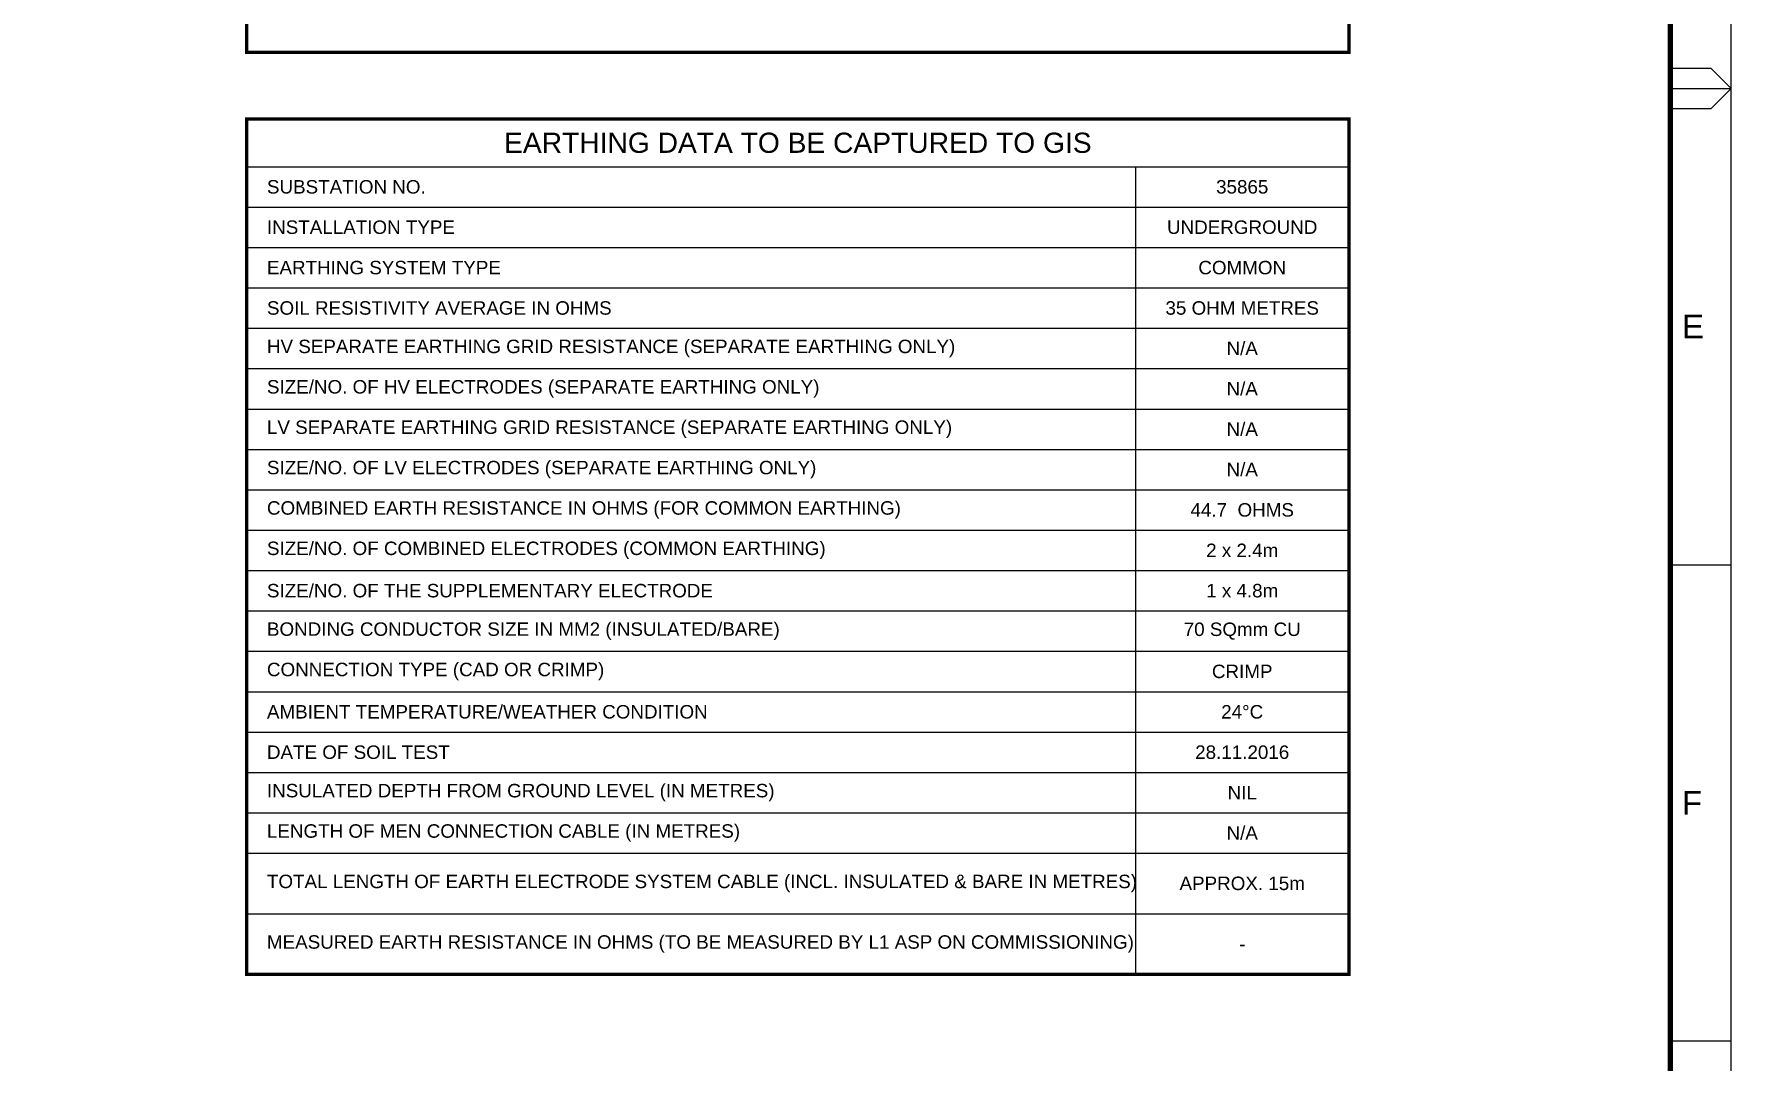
# Paper-space layout 'Retic (4)' of a CAD drawing. Header units: metres. Extents: x -30 to 775, y -5 to 571.
# Drawn here: x 522.3 to 774.5, y 142.1 to 294.7 of the extents above; entities that cross this region are included whole.
import ezdxf
from ezdxf.enums import TextEntityAlignment as Align

# ---------------------------------------------------------------- set-up
doc = ezdxf.new("R2010")
doc.units = ezdxf.units.M
doc.header["$LTSCALE"] = 0.7
doc.layers.get('0').update_dxf_attribs({"color": 6})
for name, color, linetype in [('_User Miscellaneous1', 3, 'Continuous'), ('Notes', 7, 'Continuous'), ('SupportsUG_SP_EXT', 7, 'Continuous')]:
    doc.layers.add(name, color=color, linetype=linetype)
doc.layers.get('SupportsUG_SP_EXT').off()
doc.styles.add('ARIAL', font='arial.ttf', dxfattribs={"height": 2})
doc.styles.add('iecISOCP', font='isocp.shx')
doc.styles.get("Standard").update_dxf_attribs({"font": 'arial.ttf'})

# ---------------------------------------------------------------- blocks, each defined once
blk = doc.blocks.new('A1_FRAME_TITLE')
at = {"layer": 'Notes', "linetype": 'Continuous'}
for p, q in [((774.56, 291.97), (780.6, 291.97)), ((780.6, 291.97), (783.6, 288.97)), ((774.56, 288.97), (783.6, 288.97)), ((783.6, 288.97), (780.6, 285.97)), ((780.6, 285.97), (774.56, 285.97)), ((774.56, 218.22), (783.6, 218.22)), ((774.56, 147.47), (783.6, 147.47))]:
    blk.add_line(p, q, dxfattribs=at)
at = {"layer": 'Notes', "color": 7, "linetype": 'Continuous'}
blk.add_lwpolyline([(-20.59, -3.07), (783.6, -3.07), (783.6, 573.26), (-20.59, 573.26)], close=True, dxfattribs=at)
at = {"layer": 'Notes', "color": 7, "linetype": 'Continuous', "const_width": 0.8}
blk.add_lwpolyline([(-11.55, 5.97), (774.56, 5.97), (774.56, 564.21), (-11.55, 564.21)], close=True, dxfattribs=at)
at = {"layer": 'Notes', "color": 7, "style": 'ARIAL'}
for s, p in [('E', (776.31, 251.85)), ('F', (776.31, 181.1))]:
    blk.add_text(s, height=3.5, dxfattribs=at).set_placement(p)
at = {"layer": 'Notes', "color": 7}
blk.add_attdef('EPD_REF_NO', text='', height=5, dxfattribs=at).set_placement((739.57, 52.77), align=Align.CENTER)
at = {"layer": 'Notes', "color": 3, "style": 'iecISOCP', "flags": 8}
blk.add_attdef('VERSION_NO', text='', height=2.5, rotation=90, dxfattribs=at).set_placement((252.27, 44.54), align=Align.MIDDLE_CENTER)
at = {"layer": 'Notes', "color": 7, "style": 'ARIAL'}
for tag, p in [('CAP_NO', (463.39, 43.46)), ('IE_NUM', (463.26, 37.81)), ('REF_No_1', (285.45, 32.31)), ('REF_1', (307.01, 32.31)), ('GEN_WO', (391.91, 31.76)), ('HV_SWITCH', (463.67, 32.16)), ('REF_No_2', (285.45, 26.31)), ('REF_2', (307.01, 26.31)), ('OH_WO', (391.91, 25.81)), ('UBD_REF', (463.26, 25.83)), ('REF_No_3', (285.45, 20.31)), ('REF_3', (307.01, 20.31)), ('UG_WO', (391.91, 20.05)), ('GIS_MAP_No', (463.26, 20.04)), ('REF_No_4', (285.45, 14.31)), ('REF_4', (307.01, 14.31)), ('SUB_WO', (391.91, 13.81)), ('HV_OP_DIAG', (463.53, 14.2)), ('LGA', (463.15, 7.78))]:
    blk.add_attdef(tag, p, '', height=2, dxfattribs=at)
at = {"layer": 'Notes', "color": 7, "style": 'ARIAL', "width": 1.1}
for tag, p in [('T1', (634.58, 39.47)), ('T2', (634.58, 34.35)), ('T3', (634.58, 28.92)), ('T4', (634.58, 23.66)), ('T5', (634.58, 18.23)), ('T6', (634.58, 12.97))]:
    blk.add_attdef(tag, text='', height=3.5, dxfattribs=at).set_placement(p, align=Align.CENTER)
at = {"layer": 'Notes', "color": 7, "style": 'ARIAL'}
for tag, height, p in [('scale', 2, (517.96, 33.27)), ('DRAWN', 2, (517.96, 24.93)), ('REV', 5, (770.26, 17.1)), ('CHD', 2, (517.96, 8.93)), ('DESIGN', 2, (555.82, 9.15))]:
    blk.add_attdef(tag, text='', height=height, dxfattribs=at).set_placement(p, align=Align.CENTER)
blk.add_attdef('NUM', text='', height=7, dxfattribs=at).set_placement((742.57, 20.12), align=Align.MIDDLE_CENTER)
for tag, p in [('NS', (742.33, 8.12)), ('SHTS', (754.14, 8.12))]:
    blk.add_attdef(tag, text='', height=2, dxfattribs=at).set_placement(p, align=Align.MIDDLE)
at = {"layer": 'Notes', "style": 'iecISOCP'}
blk.add_attdef('ExportID', (-11.53, 2.35), '', height=2.5, dxfattribs=at)
at = {"layer": 'Notes', "style": 'iecISOCP', "flags": 1}
for tag, p in [('ProjectType', (-6.43, -26.84)), ('ProjectNumber', (2.95, -26.86)), ('DrawingNumber', (14.91, -26.85)), ('ProjectDescription', (26.96, -26.87)), ('ExportDate', (39.68, -26.83)), ('ExportUserName', (48.55, -26.84)), ('DesignerCompanyName', (60.88, -26.84)), ('ExportAreaOfInterest', (76.49, -26.86)), ('GIS_SUCCESS', (91.39, -26.82)), ('CAD_SUCCESS', (101.18, -26.83)), ('DEPOTCODE', (111.5, -26.92)), ('ExportCategories', (119.48, -26.84)), ('Comments', (133.78, -26.93)), ('EPD_-_VERSION_1.5', (141.2, -26.93))]:
    blk.add_attdef(tag, p, '', height=1, dxfattribs=at)
blk = doc.blocks.new('*T210')
at = {"layer": '_User Miscellaneous1', "linetype": 'ByBlock', "lineweight": -2, "transparency": 16777216}
for p, q in [((0, 0), (163.8, 0)), ((0, 0), (0, -127.05)), ((163.8, 0), (163.8, -127.05)), ((0, -7.07), (132.08, -7.07)), ((132.08, -7.07), (132.08, -127.05)), ((0, -13.07), (163.8, -13.07)), ((0, -19.07), (163.8, -19.07)), ((0, -25.07), (163.8, -25.07)), ((0, -31.07), (163.8, -31.07)), ((0, -37.07), (163.8, -37.07)), ((0, -43.07), (163.8, -43.07)), ((0, -49.07), (163.8, -49.07)), ((0, -55.07), (163.8, -55.07)), ((0, -61.07), (163.8, -61.07)), ((0, -67.07), (163.8, -67.07)), ((0, -73.07), (163.8, -73.07)), ((0, -79.07), (163.8, -79.07)), ((0, -85.07), (163.8, -85.07)), ((0, -91.07), (163.8, -91.07)), ((0, -97.07), (163.8, -97.07)), ((0, -103.07), (163.8, -103.07)), ((0, -109.07), (163.8, -109.07)), ((0, -118.06), (163.8, -118.06)), ((0, -127.05), (163.8, -127.05))]:
    blk.add_line(p, q, dxfattribs=at)
at = {"layer": '_User Miscellaneous1', "color": 0, "linetype": 'ByBlock', "lineweight": -2, "transparency": 16777216}
blk.add_line((132.08, -7.07), (163.8, -7.07), dxfattribs=at)
at = {"layer": '_User Miscellaneous1', "color": 7, "transparency": 16777216}
for s, insert, char_height, width, attachment_point in [('EARTHING DATA TO BE CAPTURED TO GIS', (81.9, -3.53), 3, 157.7972, 5), ('SUBSTATION NO. ', (3, -10.07), 2, 126.0833, 4), ('35865', (147.94, -10.07), 2, 25.7139, 5), ('INSTALLATION TYPE', (3, -16.07), 2, 126.0833, 4), ('UNDERGROUND', (147.94, -16.07), 2, 25.7139, 5), ('EARTHING SYSTEM TYPE', (3, -22.07), 2, 126.0833, 4), ('COMMON', (147.94, -22.07), 2, 25.7139, 5), ('SOIL RESISTIVITY AVERAGE IN OHMS', (3, -28.07), 2, 126.0833, 4), ('35 OHM METRES', (147.94, -28.07), 2, 25.7139, 5), ('HV SEPARATE EARTHING GRID RESISTANCE (SEPARATE EARTHING ONLY)', (3, -34.07), 2, 126.0833, 4), ('N/A', (147.94, -34.07), 2, 25.7139, 5), ('SIZE/NO. OF HV ELECTRODES (SEPARATE EARTHING ONLY)', (3, -40.07), 2, 126.0833, 4), ('N/A', (147.94, -40.07), 2, 25.7139, 5), ('LV SEPARATE EARTHING GRID RESISTANCE (SEPARATE EARTHING ONLY)', (3, -46.07), 2, 126.0833, 4), ('N/A', (147.94, -46.07), 2, 25.7139, 5), ('SIZE/NO. OF LV ELECTRODES (SEPARATE EARTHING ONLY)', (3, -52.07), 2, 126.0833, 4), ('N/A', (147.94, -52.07), 2, 25.7139, 5), ('COMBINED EARTH RESISTANCE IN OHMS (FOR COMMON EARTHING)', (3, -58.07), 2, 126.0833, 4), ('44.7  OHMS', (147.94, -58.07), 2, 25.7139, 5), ('SIZE/NO. OF COMBINED ELECTRODES (COMMON EARTHING)', (3, -64.07), 2, 126.0833, 4), ('2 x 2.4m', (147.94, -64.07), 2, 25.7139, 5), ('SIZE/NO. OF THE SUPPLEMENTARY ELECTRODE', (3, -70.07), 2, 126.0833, 4), ('1 x 4.8m', (147.94, -70.07), 2, 25.7139, 5), ('BONDING CONDUCTOR SIZE IN MM2 (INSULATED/BARE)', (3, -76.07), 2, 126.0833, 4), ('70 SQmm CU', (147.94, -76.07), 2, 25.7139, 5), ('CONNECTION TYPE (CAD OR CRIMP)', (3, -82.07), 2, 126.0833, 4), ('CRIMP', (147.94, -82.07), 2, 25.7139, 5), ('AMBIENT TEMPERATURE/WEATHER CONDITION', (3, -88.07), 2, 126.0833, 4), ('24%%DC', (147.94, -88.07), 2, 25.7139, 5), ('DATE OF SOIL TEST', (3, -94.07), 2, 126.0833, 4), ('28.11.2016', (147.94, -94.07), 2, 25.7139, 5), ('INSULATED DEPTH FROM GROUND LEVEL (IN METRES)', (3, -100.07), 2, 126.0833, 4), ('NIL', (147.94, -100.07), 2, 25.7139, 5), ('LENGTH OF MEN CONNECTION CABLE (IN METRES)', (3, -106.07), 2, 126.0833, 4), ('N/A', (147.94, -106.07), 2, 25.7139, 5), ('TOTAL LENGTH OF EARTH ELECTRODE SYSTEM CABLE (INCL. INSULATED & BARE IN METRES)', (3, -113.56), 2, 126.0833, 4), ('APPROX. 15m', (147.94, -113.56), 2, 25.7139, 5), ('MEASURED EARTH RESISTANCE IN OHMS (TO BE MEASURED BY L1 ASP ON COMMISSIONING)', (3, -122.56), 2, 126.0833, 4), ('-', (147.94, -122.56), 2, 25.7139, 5)]:
    blk.add_mtext(s, dxfattribs=dict(at, insert=insert, char_height=char_height, width=width, attachment_point=attachment_point))

psp = doc.layouts.new('Retic (4)')

# ---------------------------------------------------------------- linework, layer by layer
at = {"color": 7, "ltscale": 0.5, "const_width": 0.5}
psp.add_lwpolyline([(717.73, 291.94), (553.93, 291.94), (553.93, 494.08), (717.73, 494.08)], close=True, dxfattribs=at)
at = {"layer": '_User Miscellaneous1', "color": 7, "const_width": 0.5}
psp.add_lwpolyline([(553.93, 282.03), (717.73, 282.03), (717.73, 154.98), (553.93, 154.98)], close=True, dxfattribs=at)

# ---------------------------------------------------------------- block references
psp.add_blockref('*T210', (553.93, 282.03))
at = {"layer": 'SupportsUG_SP_EXT'}
psp.add_blockref('A1_FRAME_TITLE', (-9.08, -2.39), dxfattribs=at)

doc.saveas('drawing.dxf')
